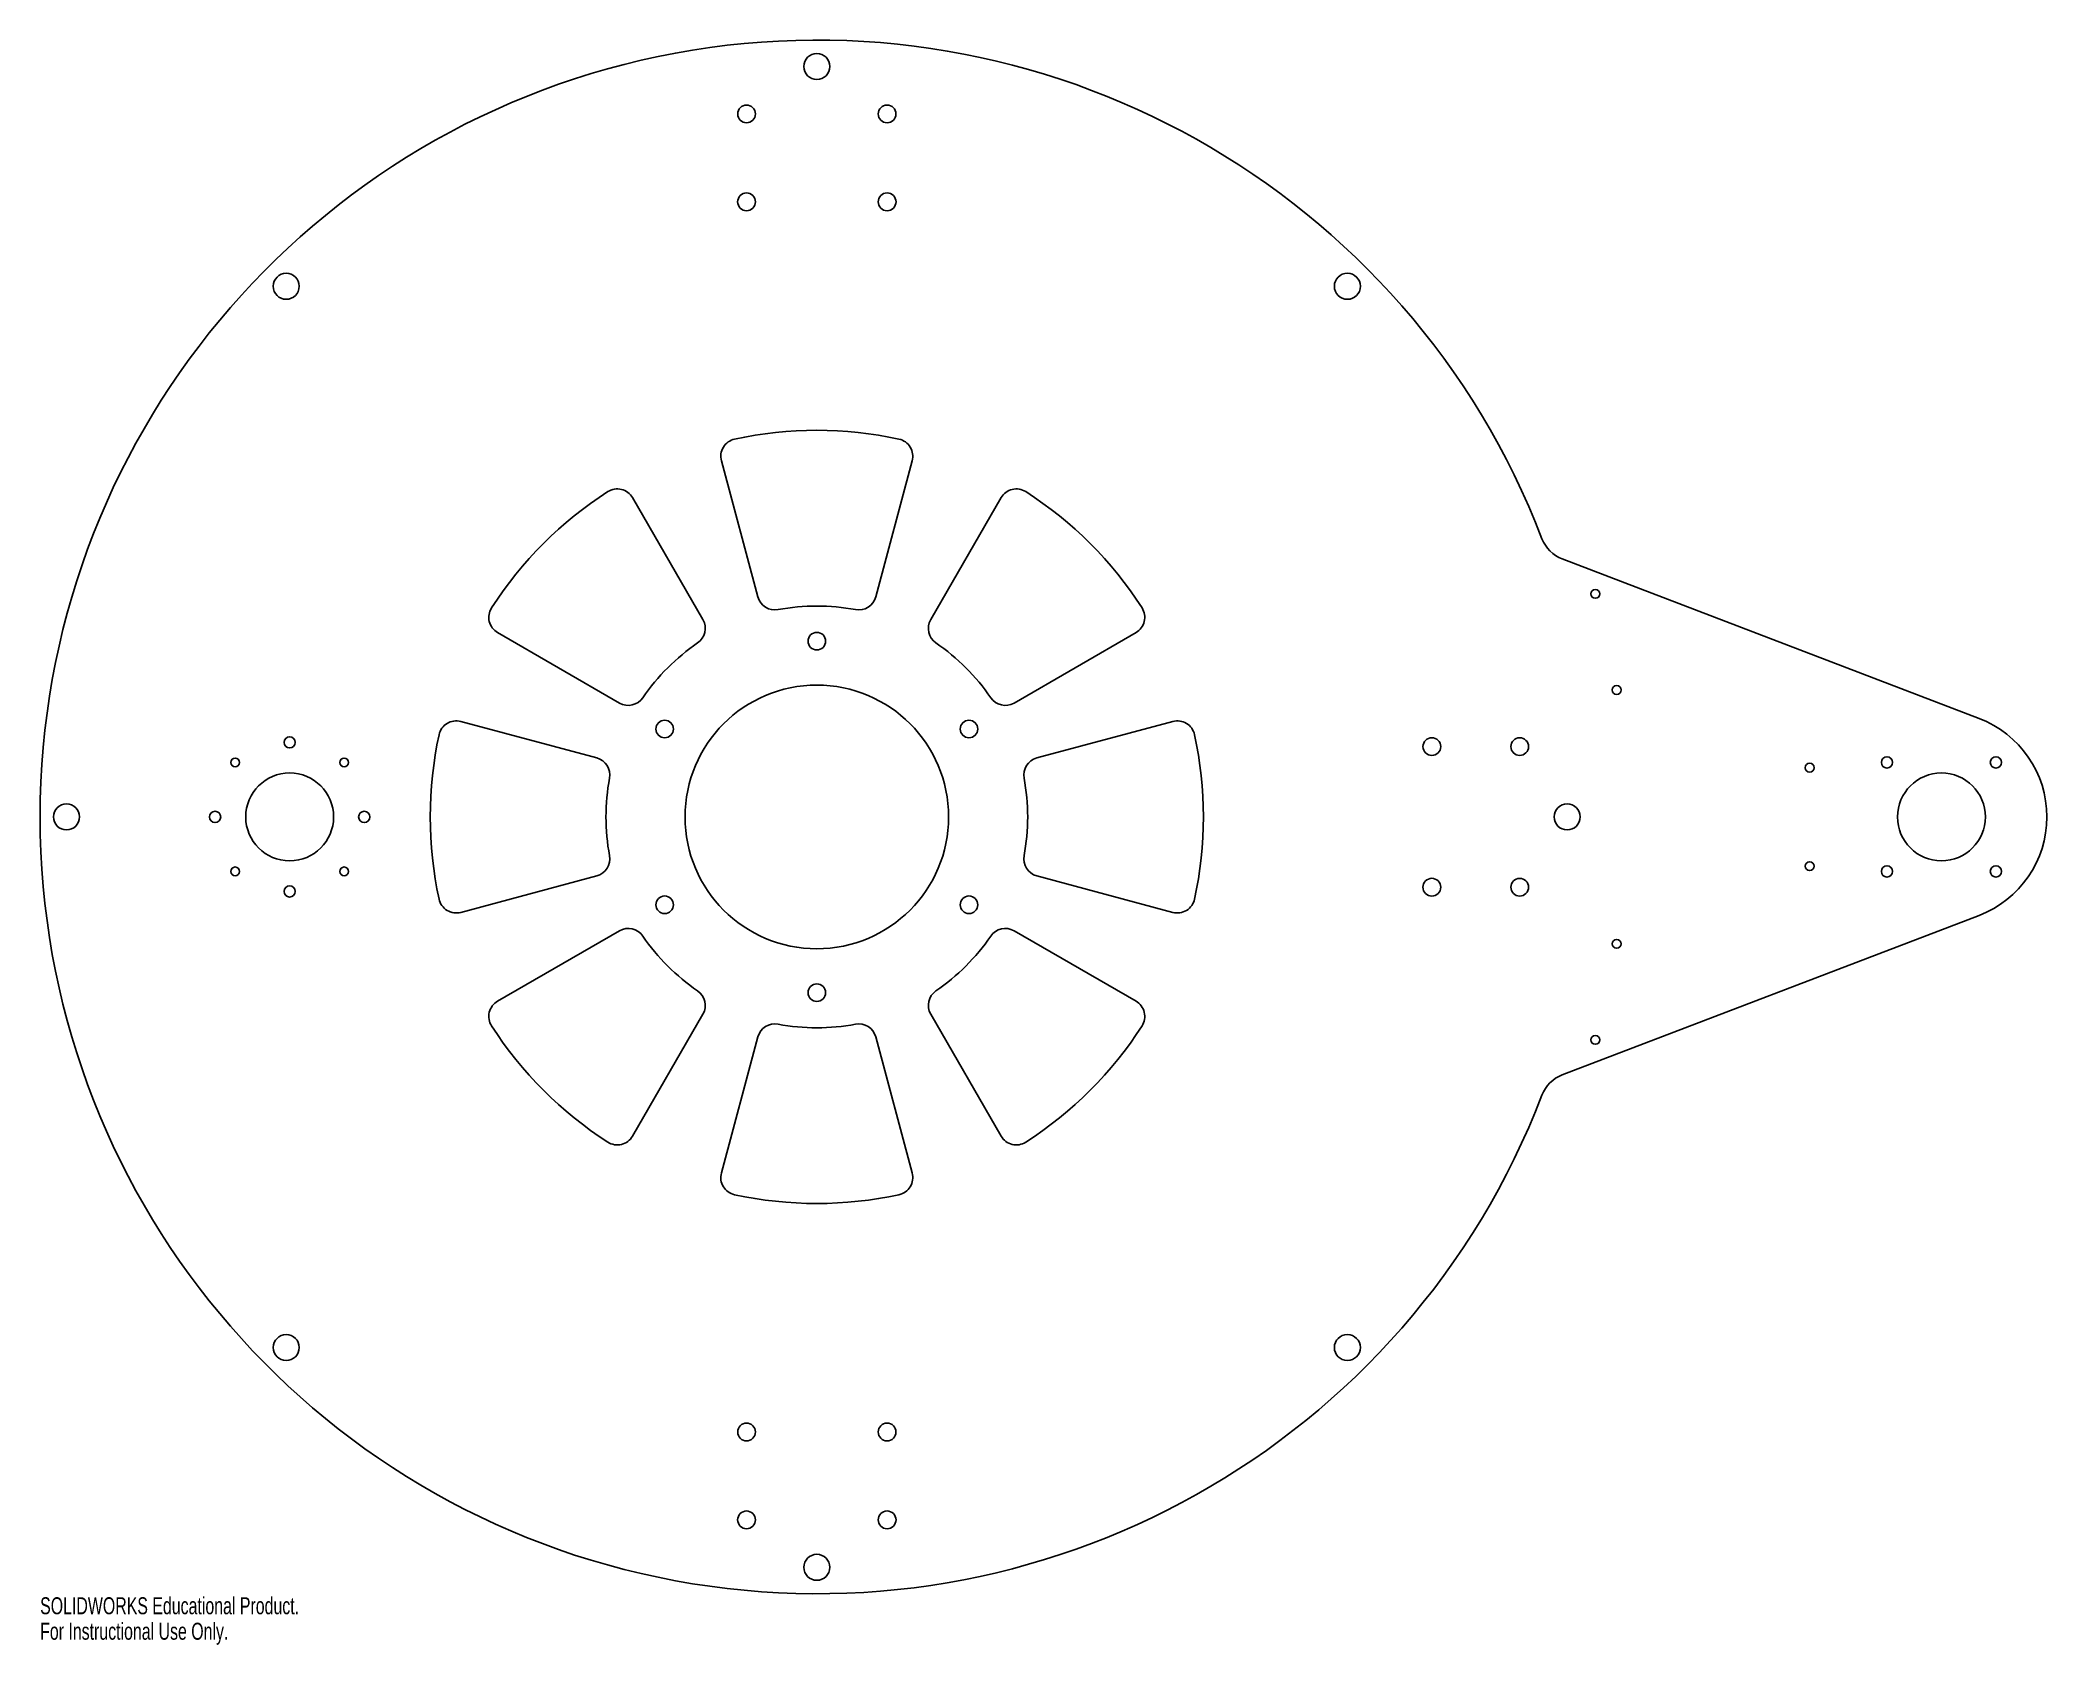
# Model space of a CAD drawing. Header units: millimetres. Extents: x -221 to 350, y -236 to 221.
import ezdxf

# ---------------------------------------------------------------- set-up
doc = ezdxf.new("R2010")
doc.units = ezdxf.units.MM
doc.styles.add('SLDTEXTSTYLE0', font='TXT', dxfattribs={"width": 0.7})

msp = doc.modelspace()

# ---------------------------------------------------------------- linework, layer by layer
at = {"color": 7, "linetype": 'Continuous', "lineweight": 25}
for p, q in [((-27.15, 101.31), (-16.77, 62.6)), ((16.77, 62.6), (27.15, 101.31)), ((-32.4, 56.12), (-52.44, 90.83)), ((52.44, 90.83), (32.4, 56.12)), ((212.11, 73.39), (330.72, 28.02)), ((-90.83, 52.44), (-56.12, 32.4)), ((56.12, 32.4), (90.83, 52.44)), ((-62.6, 16.77), (-101.31, 27.15)), ((101.31, 27.15), (62.6, 16.77)), ((-101.31, -27.15), (-62.6, -16.77)), ((62.6, -16.77), (101.31, -27.15)), ((212.11, -73.39), (330.72, -28.02)), ((-56.12, -32.4), (-90.83, -52.44)), ((90.83, -52.44), (56.12, -32.4)), ((-52.44, -90.83), (-32.4, -56.12)), ((32.4, -56.12), (52.44, -90.83)), ((-16.77, -62.6), (-27.15, -101.31)), ((27.15, -101.31), (16.77, -62.6))]:
    msp.add_line(p, q, dxfattribs=at)
for centre, radius in [((0, 213.5), 3.7), ((-20, 200), 2.52), ((20, 200), 2.52), ((-20, 175), 2.53), ((20, 175), 2.53), ((-150.97, 150.97), 3.7), ((150.97, 150.97), 3.7), ((221.52, 63.45), 1.25), ((0, 50), 2.5), ((0, 0), 37.5), ((227.58, 36.11), 1.25), ((-43.3, 25), 2.5), ((43.3, 25), 2.5), ((-150, 21.21), 1.6), ((175, 20), 2.52), ((200, 20), 2.52), ((-165.5, 15.5), 1.25), ((-150, 0), 12.5), ((-134.5, 15.5), 1.25), ((282.5, 14), 1.25), ((304.5, 15.5), 1.6), ((320, 0), 12.5), ((335.5, 15.5), 1.6), ((-213.5, 0), 3.7), ((-171.21, 0), 1.6), ((-128.79, 0), 1.6), ((213.5, 0), 3.7), ((-165.5, -15.5), 1.25), ((-134.5, -15.5), 1.25), ((282.5, -14), 1.25), ((304.5, -15.5), 1.6), ((335.5, -15.5), 1.6), ((-150, -21.21), 1.6), ((-43.3, -25), 2.5), ((43.3, -25), 2.5), ((175, -20), 2.53), ((200, -20), 2.52), ((227.58, -36.11), 1.25), ((0, -50), 2.5), ((221.52, -63.45), 1.25), ((-150.97, -150.97), 3.7), ((150.97, -150.97), 3.7), ((-20, -175), 2.52), ((20, -175), 2.52), ((-20, -200), 2.53), ((20, -200), 2.53), ((0, -213.5), 3.7)]:
    msp.add_circle(centre, radius, dxfattribs=at)
for centre, radius, start, end in [((0, 0), 221, 20.9847, 339.0153), ((0, 0), 110, 77.7294, 102.2706), ((-22.32, 102.6), 5, 102.2706, 195), ((22.32, 102.6), 5, 345, 77.7294), ((0, 0), 110, 122.7294, 147.2706), ((-56.77, 88.33), 5, 30, 122.7294), ((56.77, 88.33), 5, 57.2706, 150), ((0, 0), 110, 32.7294, 57.2706), ((215.68, 82.73), 10, 200.9847, 249.0697), ((-88.33, 56.77), 5, 147.2706, 240), ((-11.94, 63.89), 5, 195, 280.5883), ((0, 0), 60, 79.4117, 100.5883), ((11.94, 63.89), 5, 259.4117, 345), ((88.33, 56.77), 5, 300, 32.7294), ((-36.73, 53.62), 5, 304.4117, 30), ((36.73, 53.62), 5, 150, 235.5883), ((0, 0), 60, 124.4117, 145.5883), ((0, 0), 60, 34.4117, 55.5883), ((-53.62, 36.73), 5, 240, 325.5883), ((53.62, 36.73), 5, 214.4117, 300), ((0, 0), 110, 167.7294, 192.2706), ((-102.6, 22.32), 5, 75, 167.7294), ((102.6, 22.32), 5, 12.2706, 105), ((0, 0), 110, 347.7294, 12.2706), ((320, 0), 30, 290.9303, 69.0697), ((-63.89, 11.94), 5, 349.4117, 75), ((63.89, 11.94), 5, 105, 190.5883), ((0, 0), 60, 169.4117, 190.5883), ((0, 0), 60, 349.4117, 10.5883), ((-63.89, -11.94), 5, 285, 10.5883), ((63.89, -11.94), 5, 169.4117, 255), ((-102.6, -22.32), 5, 192.2706, 285), ((102.6, -22.32), 5, 255, 347.7294), ((-53.62, -36.73), 5, 34.4117, 120), ((0, 0), 60, 214.4117, 235.5883), ((0, 0), 60, 304.4117, 325.5883), ((53.62, -36.73), 5, 60, 145.5883), ((-36.73, -53.62), 5, 330, 55.5883), ((36.73, -53.62), 5, 124.4117, 210), ((-88.33, -56.77), 5, 120, 212.7294), ((88.33, -56.77), 5, 327.2706, 60), ((0, 0), 110, 212.7294, 237.2706), ((-11.94, -63.89), 5, 79.4117, 165), ((0, 0), 60, 259.4117, 280.5883), ((11.94, -63.89), 5, 15, 100.5883), ((0, 0), 110, 302.7294, 327.2706), ((215.68, -82.73), 10, 110.9303, 159.0153), ((-56.77, -88.33), 5, 237.2706, 330), ((56.77, -88.33), 5, 210, 302.7294), ((-22.32, -102.6), 5, 165, 257.7294), ((22.32, -102.6), 5, 282.2706, 15), ((0, 0), 110, 257.7294, 282.2706)]:
    msp.add_arc(centre, radius, start, end, dxfattribs=at)

# ---------------------------------------------------------------- texts
at = {"color": 7, "linetype": 'Continuous', "char_height": 4.8336, "attachment_point": 1, "style": 'SLDTEXTSTYLE0'}
for s, insert in [('SOLIDWORKS Educational Product.', (-221, -222.02)), ('For Instructional Use Only.', (-221, -229.27))]:
    msp.add_mtext(s, dxfattribs=dict(at, insert=insert))

doc.saveas('drawing.dxf')
